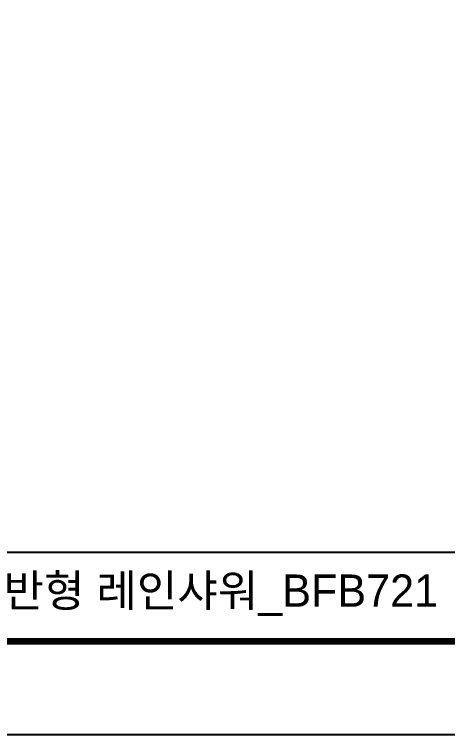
# Model space of a CAD drawing. Extents: x 16296684858 to 16296688009, y -37409618718 to -37409616409.
# Drawn here: x 16296685971 to 16296686430, y -37409618718 to -37409617954 of the extents above; entities that cross this region are included whole.
import ezdxf

# ---------------------------------------------------------------- set-up
doc = ezdxf.new("R2010")
doc.units = 0
doc.header["$LTSCALE"] = 10
doc.header["$MEASUREMENT"] = 0
doc.layers.get('0').update_dxf_attribs({"linetype": 'CONTINUOUS'})
doc.styles.add('Daelim Dimension', font='')
doc.styles.get('Daelim Dimension').set_extended_font_data('나눔고딕')

msp = doc.modelspace()

# ---------------------------------------------------------------- linework, layer by layer
at = {"color": 5}
msp.add_line((16296684909.165159, -37409618524.163643), (16296687446.231621, -37409618524.163643), dxfattribs=at)
at = {"ltscale": 0.5}
msp.add_lwpolyline([(16296684858.499121, -37409618717.603394), (16296688009.339121, -37409618717.603394), (16296688009.339121, -37409616408.923378), (16296684858.499121, -37409616408.923378)], close=True, dxfattribs=at)
at = {"color": 5, "linetype": 'ByBlock', "lineweight": 200, "const_width": 7.26}
msp.add_lwpolyline([(16296684909.165159, -37409618618.747757), (16296687958.36516, -37409618618.747757), (16296687958.36516, -37409616462.527771), (16296684909.165159, -37409616462.527771)], close=True, dxfattribs=at)

# ---------------------------------------------------------------- texts
at = {"color": 2, "insert": (16296685468.48243, -37409618547.848999), "char_height": 34.189155, "width": 2022.33854808, "attachment_point": 1, "style": 'Daelim Dimension'}
msp.add_mtext('{\\fPretendard Variable SemiBold|b0|i0|c129|p2;대림바스(주)}_BATRA_선반형 레인샤워_BFB721', dxfattribs=at)

doc.saveas('drawing.dxf')
